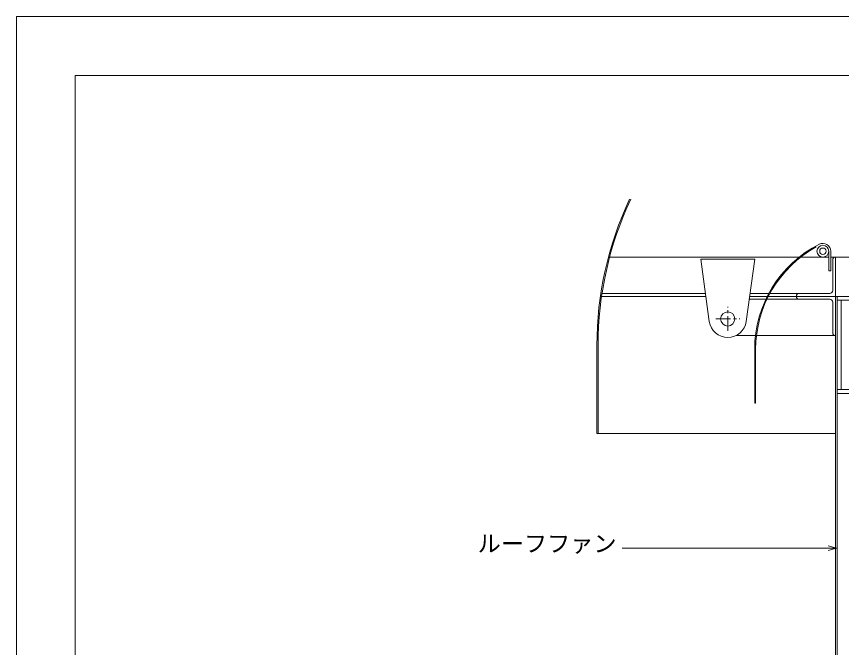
# Model space of a CAD drawing. Units: millimetres, scale not verified. Extents: x -840 to 840, y -594 to 594.
# Drawn here: x -840 to -279, y 165 to 594 of the extents above; entities that cross this region are included whole.
import ezdxf
from ezdxf.enums import TextEntityAlignment as Align

# ---------------------------------------------------------------- set-up
doc = ezdxf.new("R2010")
doc.units = ezdxf.units.MM
doc.header["$LTSCALE"] = 2
doc.linetypes.add('CHAIN1', pattern=[8, 5, -1, 1, -1])
for name, color, linetype, lineweight in [('0-0_輪郭線', 2, 'Continuous', 9), ('0-1_図面枠', 7, 'Continuous', 9), ('0-2_タイトル文字', 5, 'Continuous', 9), ('0-6_寸法線', 7, 'Continuous', 9), ('0-7_躯体', 4, 'Continuous', 9), ('0-8_中心線', 2, 'CHAIN1', 9)]:
    doc.layers.add(name, color=color, linetype=linetype, lineweight=lineweight)
doc.styles.add('ＭＳ ゴシック', font='')
doc.styles.get('ＭＳ ゴシック').set_extended_font_data('MS Gothic')

msp = doc.modelspace()

# ---------------------------------------------------------------- linework, layer by layer
at = {"layer": '0-0_輪郭線'}
msp.add_lwpolyline([(800, 554), (-800, 554), (-800, -554), (800, -554)], close=True, dxfattribs=at)
at = {"layer": '0-1_図面枠'}
msp.add_lwpolyline([(840, -594), (840, 594), (-840, 594), (-840, -594)], close=True, dxfattribs=at)
at = {"layer": '0-6_寸法線'}
for p, q in [((-416.244, 232.603), (-428.244, 232.603)), ((-282.372, 232.603), (-416.244, 232.603))]:
    msp.add_line(p, q, dxfattribs=at)
msp.add_lwpolyline([(-288.168, 231.05), (-282.372, 232.603), (-288.168, 234.155)], dxfattribs=at)
at = {"layer": '0-7_躯体', "color": 7}
for p, q in [((-287.706, 434.477), (-287.706, 421.143)), ((-286.372, 434.477), (-286.372, 421.143)), ((-436.698, 430.477), (-307.807, 430.477)), ((-338.039, 429.143), (-374.706, 429.143)), ((-374.706, 429.143), (-368.923, 386.764)), ((-307.807, 430.477), (-356.372, 430.477)), ((-338.039, 429.143), (-343.822, 386.764)), ((-306.727, 430.477), (-287.706, 430.477)), ((-287.706, 430.477), (-306.727, 430.477)), ((-283.039, 430.477), (-286.372, 430.477)), ((-286.372, 430.477), (292.294, 430.477)), ((-285.039, 428.477), (-285.039, 407.81)), ((-283.039, 430.477), (-283.039, 35.318)), ((-286.372, 421.143), (-287.706, 421.143)), ((-441.872, 405.81), (-371.522, 405.81)), ((-341.223, 405.81), (-328.478, 405.81)), ((-327.719, 405.81), (-287.039, 405.81)), ((-442.171, 403.81), (-371.249, 403.81)), ((-341.769, 401.81), (-330.494, 401.81)), ((-341.496, 403.81), (-329.521, 403.81)), ((-329.757, 401.81), (-287.039, 401.81)), ((-328.774, 403.81), (334.696, 403.81)), ((-285.039, 379.143), (-285.039, 399.81)), ((-282.039, 403.81), (-282.039, 35.492)), ((-282.039, 401.143), (287.961, 401.143)), ((-279.372, 401.143), (-279.372, 340.477)), ((-350.715, 377.143), (-337.533, 377.143)), ((-336.861, 377.143), (-283.039, 377.143)), ((-445.372, 370.477), (-445.372, 310.477)), ((-444.572, 370.477), (-444.572, 310.477)), ((-338.079, 367.81), (-338.079, 331.143)), ((-337.412, 367.81), (-337.412, 331.143)), ((-338.079, 331.143), (-337.412, 331.143)), ((-283.039, 310.477), (-445.372, 310.477))]:
    msp.add_line(p, q, dxfattribs=at)
at = {"layer": '0-7_躯体'}
for p, q in [((-171.97, 340.477), (-282.039, 340.477)), ((-176.147, 337.81), (-282.039, 337.81))]:
    msp.add_line(p, q, dxfattribs=at)
at = {"layer": '0-7_躯体', "color": 7}
for centre, radius in [((-291.706, 434.477), 4), ((-291.706, 434.477), 2.167), ((-356.372, 388.477), 4.833)]:
    msp.add_circle(centre, radius, dxfattribs=at)
for centre, radius, start, end in [((-212.039, 370.477), 233.333, 154.76211, 180), ((-212.039, 370.477), 232.533, 154.72915, 180), ((-258.079, 367.81), 80, 116.70826, 180), ((-291.706, 434.477), 5.333, 0, 117.63815), ((-258.079, 367.81), 79.333, 118.68938, 180), ((-283.039, 428.477), 2, 90, 180), ((-307.706, 403.81), 2, 90, 270), ((-287.039, 407.81), 2, 270, 0), ((-287.039, 399.81), 2, 0, 90), ((-356.372, 388.477), 12.667, 187.77046, 352.22954), ((-283.039, 379.143), 2, 180, 270)]:
    msp.add_arc(centre, radius, start, end, dxfattribs=at)
at = {"layer": '0-8_中心線'}
for p, q in [((-356.372, 380.31), (-356.372, 396.643)), ((-364.539, 388.477), (-348.206, 388.477))]:
    msp.add_line(p, q, dxfattribs=at)

# ---------------------------------------------------------------- texts
at = {"layer": '0-2_タイトル文字', "color": 7, "style": 'ＭＳ ゴシック'}
msp.add_text('ルーフファン', height=11.54, dxfattribs=at).set_placement((-526.42, 226.544), align=Align.BOTTOM_LEFT)

doc.saveas('drawing.dxf')
